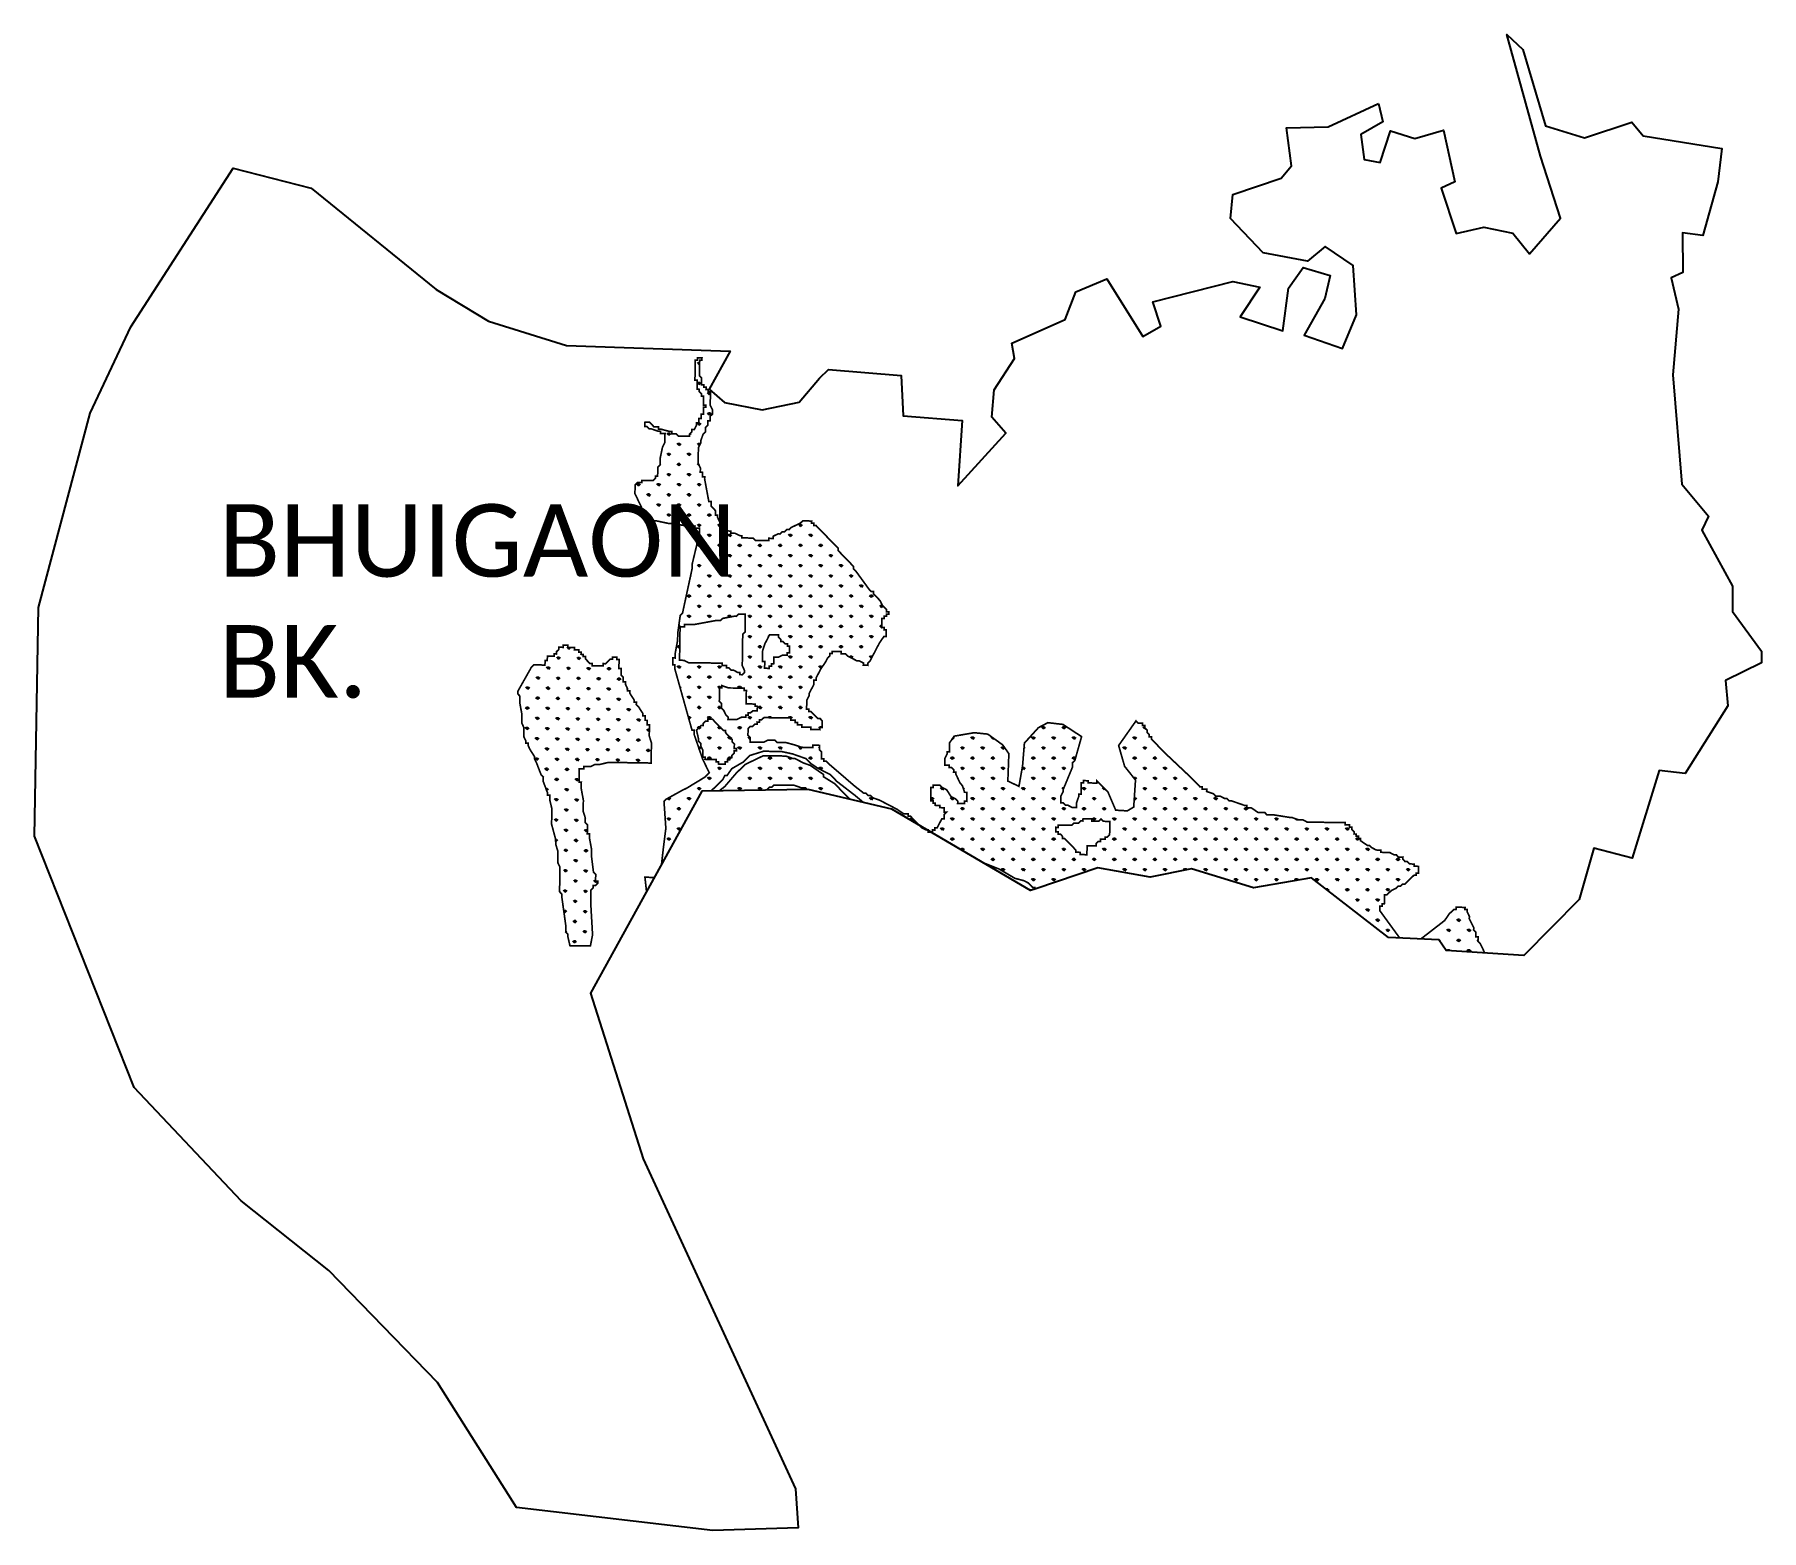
# Model space of a CAD drawing. Header units: metres. Extents: x 264475 to 267538, y 2142866 to 2145519.
import ezdxf

# ---------------------------------------------------------------- set-up
doc = ezdxf.new("R2010")
doc.units = ezdxf.units.M
for name, color, linetype in [('MANGROOVES', 112, 'Continuous'), ('village', 3, 'Continuous'), ('VILLAGE NAME', 250, 'Continuous')]:
    doc.layers.add(name, color=color, linetype=linetype)
doc.styles.get("Standard").update_dxf_attribs({"font": 'simplex.shx'})

msp = doc.modelspace()

# ---------------------------------------------------------------- hatches: boundary and pattern name
at = {"layer": 'MANGROOVES'}
h = msp.add_hatch(dxfattribs=at)
h.set_pattern_fill('GRASS', color=256)
h.paths.add_polyline_path([(265753.3, 2144622), (265749.4, 2144626.1), (265729.5, 2144626.4), (265729.5, 2144630.3), (265725.6, 2144630.4), (265717.7, 2144634.5), (265709.7, 2144634.6), (265709.8, 2144638.6), (265701.8, 2144638.7), (265701.9, 2144642.7), (265697.9, 2144642.7), (265698, 2144646.7), (265694, 2144646.8), (265694.1, 2144650.8), (265690.1, 2144654.8), (265686.3, 2144662.8), (265686.3, 2144666.8), (265682.4, 2144666.8), (265682.5, 2144674.8), (265674.7, 2144682.9), (265674.8, 2144690.8), (265670.8, 2144690.9), (265663.4, 2144730.7), (265663.5, 2144734.7), (265659.5, 2144734.8), (265659.6, 2144742.7), (265655.7, 2144742.8), (265655.8, 2144750.7), (265651.9, 2144758.7), (265652.3, 2144786.6), (265656.4, 2144794.5), (265656.5, 2144798.4), (265660.6, 2144810.3), (265664.7, 2144814.2), (265664.8, 2144822.2), (265668.8, 2144826.1), (265668.9, 2144834), (265672.9, 2144834), (265673, 2144841.9), (265677.1, 2144845.9), (265677.2, 2144853.8), (265673.3, 2144861.8), (265673.7, 2144885.7), (265669.7, 2144885.7), (265669.8, 2144889.7), (265665.8, 2144889.8), (265665.9, 2144893.7), (265661.9, 2144893.8), (265661.9, 2144897.8), (265658, 2144897.8), (265658.1, 2144909.8), (265654.2, 2144913.8), (265654.6, 2144941.6), (265658.6, 2144941.6), (265658.7, 2144945.5), (265650.7, 2144945.7), (265650.7, 2144941.7), (265646.7, 2144941.7), (265646.2, 2144906), (265650.1, 2144905.9), (265649.9, 2144890), (265653.9, 2144889.9), (265653.8, 2144886), (265657.7, 2144881.9), (265657.7, 2144878), (265661.6, 2144877.9), (265661.4, 2144862), (265665.4, 2144861.9), (265665.3, 2144858), (265661.4, 2144858), (265661.2, 2144846.1), (265657.2, 2144846.1), (265657.1, 2144838.2), (265653.1, 2144838.3), (265653, 2144830.3), (265649, 2144830.4), (265649, 2144826.4), (265644.9, 2144818.5), (265640.9, 2144818.6), (265640.8, 2144814.6), (265636.8, 2144810.7), (265636.7, 2144806.7), (265616.9, 2144807), (265612.9, 2144811), (265605, 2144811.1), (265605.1, 2144815.1), (265601.1, 2144815.2), (265585.2, 2144819.4), (265581.3, 2144819.4), (265581.3, 2144823.4), (265573.4, 2144823.5), (265569.5, 2144827.6), (265565.5, 2144831.6), (265557.6, 2144831.7), (265557.5, 2144823.8), (265561.4, 2144823.7), (265565.4, 2144819.7), (265569.3, 2144819.6), (265581.2, 2144815.5), (265585.2, 2144815.4), (265585.1, 2144811.4), (265593.1, 2144811.3), (265592.8, 2144795.4), (265588.7, 2144787.5), (265584.5, 2144767.7), (265584.3, 2144755.8), (265580.3, 2144751.9), (265580, 2144736), (265576.1, 2144736), (265576, 2144732), (265572, 2144728.1), (265556.1, 2144728.4), (265552.1, 2144728.4), (265552, 2144724.4), (265544.1, 2144724.6), (265540, 2144720.6), (265539.8, 2144704.7), (265543.7, 2144696.7), (265547.5, 2144688.7), (265551.4, 2144680.7), (265555.2, 2144668.7), (265559.1, 2144668.7), (265559, 2144660.7), (265567, 2144660.6), (265566.9, 2144656.6), (265578.8, 2144656.4), (265598.7, 2144652.2), (265606.6, 2144652.1), (265630.4, 2144647.7), (265646.3, 2144647.5), (265646.2, 2144643.5), (265654.2, 2144643.4), (265654, 2144631.5), (265649.9, 2144623.6), (265649.8, 2144615.6), (265641.3, 2144580), (265641.2, 2144572), (265624.1, 2144492.7), (265620.1, 2144488.8), (265615.6, 2144457.1), (265615.5, 2144445.1), (265611.1, 2144421.4), (265611, 2144413.4), (265607, 2144413.5), (265606.9, 2144401.5), (265610.8, 2144401.5), (265610.7, 2144393.5), (265640.9, 2144285.7), (265644.9, 2144285.7), (265644.8, 2144277.7), (265660, 2144233.7), (265667.8, 2144217.7), (265671.6, 2144209.7), (265663.5, 2144201.9), (265631.5, 2144182.5), (265623.4, 2144178.6), (265595.4, 2144163.1), (265591.3, 2144159.2), (265594.6, 2144111.4), (265590.1, 2144075.7), (265586.9, 2144047.4), (265658.3, 2144177), (265674.7, 2144177.3), (265675.1, 2144177.8), (265695.3, 2144197.4), (265699.4, 2144205.3), (265703.4, 2144205.3), (265711.5, 2144217.1), (265731.5, 2144228.7), (265743.6, 2144240.5), (265767.6, 2144248), (265799.4, 2144247.6), (265819.2, 2144243.3), (265842.9, 2144235), (265850.8, 2144226.9), (265862.6, 2144218.8), (265886.3, 2144206.5), (265898, 2144194.4), (265913.7, 2144182.3), (265929.5, 2144170.1), (265945.2, 2144157.1), (265995.1, 2144145.4), (266043.8, 2144116.9), (266028.3, 2144132.8), (266024.3, 2144132.9), (266024.4, 2144136.9), (266016.4, 2144137), (266004.6, 2144145.1), (265973.1, 2144161.5), (265961.2, 2144165.6), (265957.3, 2144169.7), (265953.3, 2144169.7), (265949.4, 2144173.8), (265945.4, 2144173.8), (265929.7, 2144186), (265882.6, 2144226.5), (265878.7, 2144230.5), (265874.7, 2144230.6), (265874.7, 2144234.5), (265870.8, 2144234.6), (265870.9, 2144246.5), (265867, 2144250.5), (265867.1, 2144258.5), (265855.2, 2144258.7), (265855.2, 2144254.7), (265835.3, 2144255), (265823.4, 2144259.1), (265807.6, 2144263.4), (265791.7, 2144263.6), (265787.8, 2144267.6), (265775.8, 2144267.8), (265767.8, 2144263.9), (265744, 2144264.3), (265744.1, 2144272.3), (265740.2, 2144276.3), (265740.4, 2144288.2), (265744.4, 2144292.1), (265748.4, 2144292.1), (265752.4, 2144296), (265756.4, 2144295.9), (265756.4, 2144299.9), (265760.4, 2144299.8), (265760.5, 2144303.8), (265764.5, 2144303.8), (265768.5, 2144307.7), (265816.2, 2144307), (265816.1, 2144303), (265824.1, 2144302.9), (265824, 2144298.9), (265828, 2144298.8), (265827.9, 2144294.9), (265835.9, 2144294.8), (265835.8, 2144290.8), (265851.7, 2144290.5), (265851.7, 2144286.6), (265867.6, 2144286.3), (265867.6, 2144290.3), (265871.6, 2144290.2), (265871.8, 2144302.2), (265867.9, 2144306.2), (265863.9, 2144306.3), (265856.1, 2144314.3), (265852.1, 2144318.4), (265848.2, 2144318.4), (265848.2, 2144322.4), (265844.2, 2144322.5), (265844.5, 2144338.4), (265848.6, 2144346.3), (265848.6, 2144350.2), (265856.8, 2144366), (265856.9, 2144374), (265860.9, 2144373.9), (265861, 2144377.9), (265869.2, 2144393.7), (265877.3, 2144405.5), (265881.4, 2144413.4), (265885.4, 2144417.3), (265885.5, 2144421.3), (265889.4, 2144421.2), (265889.5, 2144425.2), (265905.4, 2144424.9), (265905.3, 2144421), (265913.3, 2144420.8), (265917.2, 2144416.8), (265933, 2144408.6), (265937, 2144408.6), (265944.9, 2144404.5), (265944.8, 2144400.5), (265952.7, 2144400.4), (265952.8, 2144404.4), (265956.8, 2144408.3), (265965, 2144424.1), (265973.2, 2144439.8), (265981.3, 2144451.6), (265985.3, 2144451.6), (265985.5, 2144463.5), (265981.5, 2144463.6), (265981.6, 2144467.6), (265977.6, 2144467.6), (265977.7, 2144475.6), (265977.8, 2144483.5), (265981.8, 2144483.5), (265981.9, 2144487.4), (265985.8, 2144487.4), (265985.9, 2144491.3), (265989.9, 2144491.3), (265989.9, 2144495.3), (265986, 2144495.3), (265986, 2144499.3), (265978.2, 2144507.4), (265974.3, 2144515.4), (265970.4, 2144519.4), (265966.5, 2144523.4), (265962.6, 2144527.5), (265962.6, 2144531.5), (265958.7, 2144531.5), (265954.8, 2144535.5), (265931.4, 2144567.7), (265927.5, 2144571.7), (265927.5, 2144575.7), (265900.1, 2144604), (265900.2, 2144607.9), (265896.2, 2144612), (265892.3, 2144616), (265876.7, 2144632.1), (265864.9, 2144644.2), (265861, 2144648.3), (265857, 2144648.3), (265857.1, 2144652.3), (265853.1, 2144652.4), (265853.2, 2144656.3), (265837.3, 2144656.6), (265833.2, 2144652.7), (265817.2, 2144645), (265813.2, 2144641), (265809.2, 2144641.1), (265805.2, 2144637.2), (265801.2, 2144637.2), (265797.2, 2144633.3), (265793.2, 2144633.4), (265785.2, 2144629.5), (265785.1, 2144625.5), (265777.2, 2144625.7), (265777.1, 2144621.7)])
h.paths.add_polyline_path([(265735.4, 2144491.1), (265735.4, 2144487.1), (265735.3, 2144483.1), (265735.2, 2144479.2), (265735.2, 2144475.2), (265735.1, 2144471.2), (265735, 2144463.3), (265735, 2144459.3), (265730.9, 2144455.4), (265730.9, 2144451.4), (265730.8, 2144447.4), (265730.6, 2144431.5), (265730.5, 2144427.5), (265730.4, 2144423.6), (265730.4, 2144419.6), (265730.3, 2144415.6), (265730.2, 2144403.7), (265730.1, 2144399.7), (265733.9, 2144391.7), (265733.9, 2144387.7), (265729.9, 2144383.8), (265725.9, 2144383.9), (265725.9, 2144387.8), (265722, 2144387.9), (265714.1, 2144392), (265710.1, 2144392.1), (265706.2, 2144396.1), (265702.2, 2144396.1), (265702.3, 2144400.1), (265698.3, 2144400.2), (265694.3, 2144400.2), (265694.4, 2144404.2), (265690.4, 2144404.3), (265686.4, 2144404.3), (265682.5, 2144404.4), (265670.5, 2144404.6), (265646.7, 2144404.9), (265642.7, 2144405), (265638.7, 2144405), (265634.8, 2144405.1), (265626.9, 2144409.2), (265622.9, 2144409.3), (265618.9, 2144409.3), (265619, 2144413.3), (265619, 2144417.3), (265619.2, 2144429.2), (265619.4, 2144441.1), (265619.4, 2144445.1), (265619.5, 2144449.1), (265619.6, 2144453), (265619.6, 2144457), (265619.7, 2144461), (265619.7, 2144465), (265619.8, 2144468.9), (265623.8, 2144468.9), (265627.7, 2144468.8), (265627.8, 2144472.8), (265631.8, 2144472.7), (265635.8, 2144472.7), (265639.7, 2144472.6), (265643.7, 2144472.6), (265683.6, 2144479.9), (265687.5, 2144479.9), (265691.5, 2144479.8), (265695.6, 2144483.7), (265715.5, 2144487.4), (265719.5, 2144487.3), (265723.5, 2144491.3), (265727.5, 2144491.2), (265731.4, 2144491.1)], flags=16)
h.paths.add_polyline_path([(265778.6, 2144454.7), (265782.6, 2144454.6), (265786.6, 2144454.5), (265790.5, 2144454.5), (265794.5, 2144454.4), (265794.5, 2144450.4), (265798.4, 2144446.4), (265798.3, 2144442.4), (265802.3, 2144442.4), (265806.2, 2144438.3), (265810.2, 2144438.3), (265810.1, 2144434.3), (265814.1, 2144434.2), (265814, 2144430.3), (265814, 2144426.3), (265813.9, 2144422.3), (265809.9, 2144422.4), (265809.9, 2144418.4), (265805.9, 2144418.5), (265801.9, 2144418.5), (265793.9, 2144414.7), (265790, 2144414.7), (265786, 2144414.8), (265785.9, 2144410.8), (265785.9, 2144406.8), (265785.8, 2144402.9), (265781.8, 2144402.9), (265781.8, 2144398.9), (265777.8, 2144399), (265777.7, 2144395), (265773.8, 2144395.1), (265769.8, 2144395.1), (265769.8, 2144399.1), (265769.9, 2144403.1), (265770, 2144407.1), (265766, 2144407.1), (265766, 2144411.1), (265766.1, 2144415.1), (265766.2, 2144419.1), (265766.2, 2144423), (265766.3, 2144427), (265770.4, 2144438.9)], flags=16)
h.paths.add_polyline_path([(265733.5, 2144359.9), (265733.4, 2144355.9), (265737.4, 2144355.9), (265737.3, 2144351.9), (265737.3, 2144347.9), (265737.2, 2144340), (265737.1, 2144336), (265737, 2144332), (265741, 2144331.9), (265745, 2144331.9), (265749, 2144331.8), (265752.9, 2144331.8), (265752.9, 2144327.8), (265756.9, 2144327.7), (265756.8, 2144323.8), (265756.7, 2144319.8), (265752.8, 2144319.8), (265748.8, 2144319.9), (265744.8, 2144316), (265740.8, 2144316), (265740.7, 2144312.1), (265736.7, 2144312.1), (265736.7, 2144308.2), (265732.7, 2144308.2), (265728.7, 2144308.3), (265720.7, 2144304.4), (265716.8, 2144304.5), (265712.8, 2144304.5), (265708.8, 2144304.6), (265704.8, 2144304.6), (265704.9, 2144308.6), (265701, 2144312.7), (265697.1, 2144320.7), (265693.2, 2144324.7), (265693.3, 2144328.7), (265693.3, 2144332.7), (265689.4, 2144336.7), (265689.5, 2144340.7), (265689.5, 2144344.6), (265689.6, 2144348.6), (265689.6, 2144352.6), (265689.7, 2144356.6), (265689.8, 2144360.5), (265693.7, 2144360.5), (265693.8, 2144364.5), (265705.7, 2144360.3), (265709.6, 2144360.2), (265713.6, 2144360.2), (265717.6, 2144360.1), (265721.6, 2144360.1), (265725.5, 2144360), (265729.5, 2144360)], flags=16)
h = msp.add_hatch(dxfattribs=at)
h.set_pattern_fill('GRASS', color=256, angle=-0.85013)
h.paths.add_polyline_path([(265561.7, 2144302.8), (265557.7, 2144302.9), (265557.8, 2144310.8), (265553.8, 2144310.9), (265553.9, 2144314.8), (265546.1, 2144326.9), (265542.2, 2144330.9), (265542.3, 2144334.9), (265538.3, 2144335), (265538.4, 2144338.9), (265530.6, 2144351), (265530.6, 2144355), (265526.7, 2144355), (265526.7, 2144359), (265522.9, 2144367), (265522.9, 2144371), (265519, 2144371), (265519.1, 2144379), (265515.2, 2144383), (265515.3, 2144394.9), (265511.4, 2144395), (265511.6, 2144410.9), (265507.6, 2144411), (265507.7, 2144414.9), (265499.7, 2144415.1), (265499.7, 2144411.1), (265495.7, 2144411.1), (265487.6, 2144403.3), (265483.6, 2144403.4), (265483.6, 2144399.4), (265463.7, 2144399.7), (265463.8, 2144403.7), (265459.8, 2144403.7), (265455.9, 2144407.8), (265452, 2144411.8), (265452, 2144415.8), (265448.1, 2144415.8), (265448.1, 2144419.8), (265444.1, 2144419.9), (265444.2, 2144423.8), (265440.2, 2144423.9), (265440.3, 2144427.9), (265432.3, 2144428), (265432.4, 2144432), (265420.5, 2144432.1), (265420.5, 2144436.1), (265412.6, 2144436.2), (265412.5, 2144432.3), (265404.6, 2144432.4), (265404.5, 2144428.4), (265400.5, 2144424.5), (265400.4, 2144420.5), (265396.4, 2144420.6), (265396.4, 2144416.6), (265384.5, 2144416.8), (265384.3, 2144408.8), (265380.4, 2144408.9), (265380.2, 2144400.9), (265360.4, 2144401.2), (265356.3, 2144397.3), (265331.8, 2144353.9), (265331.8, 2144349.9), (265335.7, 2144345.9), (265335.5, 2144334), (265339.2, 2144314.1), (265339, 2144298.1), (265342.8, 2144290.1), (265342.6, 2144274.2), (265346.4, 2144266.2), (265346.4, 2144262.3), (265350.4, 2144262.2), (265350.3, 2144258.2), (265354.2, 2144250.2), (265361.9, 2144238.2), (265361.9, 2144234.2), (265365.7, 2144226.2), (265373.4, 2144206.2), (265377.3, 2144202.1), (265377.2, 2144198.2), (265377.2, 2144194.2), (265384.8, 2144174.2), (265384.8, 2144170.2), (265388.7, 2144170.2), (265388.7, 2144166.2), (265388.6, 2144162.2), (265392.4, 2144146.3), (265392.3, 2144142.3), (265392.2, 2144138.3), (265392.2, 2144134.3), (265392.1, 2144130.4), (265392.1, 2144126.4), (265392, 2144122.4), (265392, 2144118.4), (265399.5, 2144090.5), (265399.4, 2144086.5), (265399.4, 2144082.5), (265403.2, 2144070.5), (265403.1, 2144066.6), (265403.1, 2144062.6), (265402.9, 2144054.6), (265402.9, 2144050.7), (265406.7, 2144042.7), (265406.6, 2144030.7), (265406.5, 2144026.8), (265406.4, 2144022.8), (265406.4, 2144018.8), (265406.3, 2144010.8), (265406.2, 2144006.9), (265406.1, 2144002.9), (265406.1, 2143998.9), (265410, 2143994.9), (265409.9, 2143990.9), (265417.1, 2143939.1), (265417.1, 2143935.1), (265416.9, 2143927.2), (265420.9, 2143923.2), (265420.8, 2143919.2), (265424.5, 2143903.2), (265460.8, 2143902.7), (265464.6, 2143922.5), (265461.4, 2143978.2), (265461.8, 2144002.1), (265465.8, 2144006), (265465.9, 2144010), (265469.9, 2144009.9), (265473.9, 2144013.8), (265474, 2144017.8), (265470, 2144017.9), (265470.2, 2144029.8), (265466.2, 2144033.8), (265462.7, 2144061.7), (265462.9, 2144073.6), (265459.2, 2144093.6), (265459.3, 2144101.5), (265455.3, 2144101.6), (265455.6, 2144117.5), (265451.6, 2144121.5), (265451.8, 2144129.5), (265448, 2144141.5), (265448.3, 2144161.3), (265444.6, 2144181.3), (265444.7, 2144193.2), (265440.8, 2144193.3), (265441.1, 2144217.1), (265449.1, 2144217), (265449.1, 2144221), (265461.1, 2144220.8), (265469.1, 2144224.6), (265477, 2144224.5), (265493, 2144228.3), (265568.5, 2144227.1), (265569, 2144262.9), (265565.2, 2144274.9), (265565.5, 2144294.8), (265561.6, 2144294.8)])
h = msp.add_hatch(dxfattribs=at)
h.set_pattern_fill('GRASS', color=256)
h.paths.add_polyline_path([(266185.9, 2144039), (266213.5, 2144022.7), (266229.4, 2144018.5), (266237.3, 2144014.4), (266241.2, 2144010.4), (266245.1, 2144006.4), (266249.1, 2144006.3), (266249, 2144003.7), (266250.7, 2144004.3), (266360.6, 2144041.2), (266453.8, 2144024.8), (266526.7, 2144039.3), (266636.9, 2144005.9), (266739.9, 2144023.5), (266876.3, 2143917.7), (266896, 2143916.9), (266860.7, 2143965.4), (266860.8, 2143973.4), (266864.8, 2143973.3), (266864.9, 2143977.3), (266868.8, 2143977.2), (266869.1, 2143993.1), (266873.1, 2143993.1), (266881.1, 2144000.9), (266889.1, 2144004.7), (266893.2, 2144008.7), (266897.1, 2144008.6), (266901.2, 2144012.5), (266905.2, 2144012.5), (266921.3, 2144028.1), (266925.3, 2144028.1), (266925.3, 2144032), (266929.3, 2144032), (266929.5, 2144043.9), (266921.5, 2144044), (266921.6, 2144048), (266913.6, 2144048.1), (266909.7, 2144052.2), (266905.7, 2144052.2), (266901.8, 2144056.3), (266901.9, 2144060.2), (266893.9, 2144060.3), (266890, 2144064.4), (266886, 2144064.4), (266878.2, 2144068.5), (266862.3, 2144068.8), (266862.3, 2144072.7), (266854.4, 2144072.9), (266846.5, 2144077), (266842.6, 2144081), (266838.6, 2144081.1), (266826.8, 2144089.2), (266826.8, 2144093.2), (266822.9, 2144093.2), (266822.9, 2144097.2), (266818.9, 2144097.2), (266819, 2144101.2), (266815, 2144101.3), (266815.1, 2144105.3), (266811.2, 2144109.3), (266811.2, 2144113.3), (266807.3, 2144113.3), (266807.3, 2144117.3), (266799.4, 2144117.4), (266799.4, 2144121.4), (266731.9, 2144122.4), (266724, 2144126.5), (266716, 2144126.6), (266704.1, 2144130.8), (266700.2, 2144130.8), (266672.4, 2144135.2), (266660.5, 2144135.4), (266656.6, 2144139.4), (266644.6, 2144139.6), (266632.8, 2144147.7), (266624.9, 2144147.8), (266624.9, 2144151.8), (266621, 2144151.9), (266597.2, 2144160.2), (266593.3, 2144160.2), (266589.3, 2144164.3), (266585.4, 2144164.3), (266577.5, 2144168.4), (266569.5, 2144168.5), (266565.6, 2144172.6), (266553.7, 2144176.7), (266553.8, 2144180.7), (266545.9, 2144180.8), (266545.9, 2144184.8), (266541.9, 2144184.9), (266534.1, 2144192.9), (266526.3, 2144201), (266479.2, 2144245.4), (266467.5, 2144257.5), (266463.6, 2144261.6), (266455.7, 2144269.6), (266455.8, 2144273.6), (266451.8, 2144273.7), (266451.9, 2144277.7), (266448, 2144281.7), (266448, 2144285.7), (266444.1, 2144289.7), (266444.2, 2144293.7), (266440.2, 2144293.7), (266440.2, 2144297.7), (266432.3, 2144297.8), (266428.4, 2144301.9), (266397.6, 2144258.2), (266408.2, 2144221.2), (266427.5, 2144197), (266424.3, 2144149), (266413, 2144142.3), (266392.4, 2144143.5), (266378.4, 2144176.3), (266359.2, 2144195.5), (266359.2, 2144191.6), (266343.3, 2144191.8), (266343.3, 2144195.8), (266335.4, 2144195.9), (266335.3, 2144191.9), (266331.3, 2144192), (266331, 2144172.1), (266327.1, 2144172.1), (266327, 2144168.2), (266322.8, 2144156.3), (266322.7, 2144148.4), (266314.8, 2144148.5), (266306.9, 2144152.6), (266302.9, 2144152.6), (266299, 2144156.7), (266295, 2144156.7), (266295.2, 2144168.6), (266299.3, 2144176.5), (266299.4, 2144180.5), (266315.8, 2144220), (266316, 2144228), (266320, 2144231.9), (266331.9, 2144274), (266298.8, 2144295.6), (266272.1, 2144298.7), (266255.4, 2144289.9), (266230.5, 2144262.5), (266227.2, 2144222), (266220.8, 2144185.8), (266201.1, 2144195.1), (266202.9, 2144243.7), (266192, 2144259.3), (266165.5, 2144278.4), (266141.5, 2144280.9), (266105.9, 2144274.8), (266097.8, 2144263), (266097.6, 2144247.1), (266093.6, 2144247.2), (266093.5, 2144243.2), (266089.4, 2144235.3), (266089.3, 2144223.4), (266097.2, 2144223.3), (266097.2, 2144219.3), (266101.1, 2144219.2), (266105.1, 2144215.2), (266105, 2144211.2), (266109, 2144211.2), (266108.9, 2144207.2), (266112.8, 2144199.2), (266116.6, 2144191.2), (266120.5, 2144187.1), (266124.3, 2144175.2), (266128.3, 2144175.1), (266128.1, 2144159.2), (266124.1, 2144159.3), (266124, 2144155.3), (266112.1, 2144155.5), (266112.2, 2144159.4), (266108.3, 2144163.5), (266100.4, 2144167.6), (266092.6, 2144179.6), (266084.7, 2144183.7), (266080.8, 2144187.7), (266068.9, 2144187.9), (266068.8, 2144183.9), (266064.8, 2144184), (266064.5, 2144160.1), (266068.5, 2144160.1), (266068.4, 2144156.1), (266072.4, 2144156), (266072.3, 2144152.1), (266080.3, 2144152), (266080.2, 2144148), (266088.2, 2144147.9), (266088, 2144139.9), (266092, 2144139.8), (266088, 2144135.9), (266087.9, 2144128), (266083.9, 2144128), (266079.8, 2144120.1), (266075.7, 2144112.3), (266071.7, 2144112.3), (266071.7, 2144108.3), (266067.7, 2144108.4), (266067.6, 2144104.4), (266065, 2144104.5), (266158.1, 2144050)])
h.paths.add_polyline_path([(266286.3, 2144105.2), (266286.4, 2144109.1), (266286.4, 2144113.1), (266290.4, 2144113), (266290.5, 2144117), (266294.4, 2144117), (266298.4, 2144116.9), (266302.4, 2144116.8), (266306.4, 2144116.8), (266310.3, 2144116.7), (266314.3, 2144116.7), (266318.3, 2144120.6), (266322.3, 2144120.5), (266326.3, 2144120.5), (266330.3, 2144124.4), (266334.3, 2144124.3), (266334.4, 2144128.3), (266338.3, 2144128.2), (266342.3, 2144128.2), (266346.3, 2144128.1), (266350.3, 2144128.1), (266350.2, 2144124.1), (266354.2, 2144124), (266358.2, 2144124), (266362.1, 2144123.9), (266366.2, 2144127.8), (266370.1, 2144123.8), (266374, 2144123.7), (266378, 2144123.7), (266382, 2144123.6), (266381.9, 2144119.6), (266381.9, 2144115.7), (266381.8, 2144111.7), (266381.7, 2144103.7), (266381.6, 2144099.8), (266377.6, 2144095.8), (266373.6, 2144095.9), (266373.6, 2144091.9), (266369.6, 2144092), (266365.6, 2144092), (266365.6, 2144088.1), (266361.6, 2144088.1), (266357.6, 2144084.2), (266357.5, 2144080.2), (266353.5, 2144080.3), (266349.6, 2144080.4), (266345.6, 2144080.4), (266341.6, 2144080.5), (266341.5, 2144076.5), (266341.5, 2144072.5), (266341.4, 2144068.5), (266341.4, 2144064.6), (266337.4, 2144064.6), (266333.4, 2144064.7), (266329.4, 2144064.7), (266329.5, 2144068.7), (266325.5, 2144068.8), (266321.6, 2144068.8), (266321.6, 2144072.8), (266317.7, 2144076.9), (266313.8, 2144080.9), (266309.9, 2144084.9), (266305.9, 2144089), (266302, 2144093), (266298.1, 2144093), (266298.1, 2144097), (266294.2, 2144101.1), (266290.2, 2144101.1), (266290.3, 2144105.1)], flags=16)
h = msp.add_hatch(dxfattribs=at)
h.set_pattern_fill('GRASS', color=256)
h.paths.add_polyline_path([(265735.4, 2144224.7), (265719.3, 2144209), (265699.1, 2144185.4), (265688.9, 2144177.5), (265774.5, 2144178.9), (265774.5, 2144180.3), (265778.6, 2144184.3), (265782.6, 2144184.2), (265786.6, 2144188.1), (265822.4, 2144187.6), (265834.2, 2144183.4), (265842.2, 2144183.3), (265845.3, 2144180.1), (265846.9, 2144180.2), (265920.8, 2144162.8), (265894, 2144190.5), (265874.3, 2144202.7), (265874.3, 2144206.7), (265862.5, 2144214.8), (265850.7, 2144223), (265838.9, 2144227.1), (265823.1, 2144235.3), (265819.1, 2144235.4), (265807.2, 2144239.5), (265767.5, 2144240.1), (265751.5, 2144232.4)])
h = msp.add_hatch(dxfattribs=at)
h.set_pattern_fill('GRASS', color=256)
h.paths.add_polyline_path([(267031.1, 2143927.1), (267027.2, 2143931.1), (267027.3, 2143935.1), (267019.5, 2143951.1), (267019.6, 2143955.1), (267015.7, 2143963.1), (267015.8, 2143967.1), (267011.8, 2143967.1), (267011.9, 2143971.1), (266996, 2143971.4), (266995.9, 2143967.4), (266992, 2143967.4), (266983.9, 2143959.6), (266975.8, 2143947.8), (266935.5, 2143916.6), (266934.1, 2143915.2), (266965.2, 2143913.8), (266978.5, 2143894.9), (267047.3, 2143890.3), (267046.5, 2143891.1), (267038.8, 2143907.1), (267034.9, 2143911.1), (267035, 2143919.1), (267031, 2143919.1)])

# ---------------------------------------------------------------- linework, layer by layer
at = {"layer": 'MANGROOVES', "const_width": 2.95}
for points in [[(266896, 2143916.9), (266860.7, 2143965.4), (266860.8, 2143973.4), (266864.8, 2143973.3), (266864.9, 2143977.3), (266868.8, 2143977.2), (266869.1, 2143993.1), (266873.1, 2143993.1), (266881.1, 2144000.9), (266889.1, 2144004.7), (266893.2, 2144008.7), (266897.1, 2144008.6), (266901.2, 2144012.5), (266905.2, 2144012.5), (266921.3, 2144028.1), (266925.3, 2144028.1), (266925.3, 2144032), (266929.3, 2144032), (266929.5, 2144043.9), (266921.5, 2144044), (266921.6, 2144048), (266913.6, 2144048.1), (266909.7, 2144052.2), (266905.7, 2144052.2), (266901.8, 2144056.3), (266901.9, 2144060.2), (266893.9, 2144060.3), (266890, 2144064.4), (266886, 2144064.4), (266878.2, 2144068.5), (266862.3, 2144068.8), (266862.3, 2144072.7), (266854.4, 2144072.9), (266846.5, 2144077), (266842.6, 2144081), (266838.6, 2144081.1), (266826.8, 2144089.2), (266826.8, 2144093.2), (266822.9, 2144093.2), (266822.9, 2144097.2), (266818.9, 2144097.2), (266819, 2144101.2), (266815, 2144101.3), (266815.1, 2144105.3), (266811.2, 2144109.3), (266811.2, 2144113.3), (266807.3, 2144113.3), (266807.3, 2144117.3), (266799.4, 2144117.4), (266799.4, 2144121.4), (266731.9, 2144122.4), (266724, 2144126.5), (266716, 2144126.6), (266704.1, 2144130.8), (266700.2, 2144130.8), (266672.4, 2144135.2), (266660.5, 2144135.4), (266656.6, 2144139.4), (266644.6, 2144139.6), (266632.8, 2144147.7), (266624.9, 2144147.8), (266624.9, 2144151.8), (266621, 2144151.9), (266597.2, 2144160.2), (266593.3, 2144160.2), (266589.3, 2144164.3), (266585.4, 2144164.3), (266577.5, 2144168.4), (266569.5, 2144168.5), (266565.6, 2144172.6), (266553.7, 2144176.7), (266553.8, 2144180.7), (266545.9, 2144180.8), (266545.9, 2144184.8), (266541.9, 2144184.9), (266534.1, 2144192.9), (266526.3, 2144201), (266479.2, 2144245.4), (266467.5, 2144257.5), (266463.6, 2144261.6), (266455.7, 2144269.6), (266455.8, 2144273.6), (266451.8, 2144273.7), (266451.9, 2144277.7), (266448, 2144281.7), (266448, 2144285.7), (266444.1, 2144289.7), (266444.2, 2144293.7), (266440.2, 2144293.7), (266440.2, 2144297.7), (266432.3, 2144297.8), (266428.4, 2144301.9), (266397.6, 2144258.2), (266408.2, 2144221.2), (266427.5, 2144197), (266424.3, 2144149), (266413, 2144142.3), (266392.4, 2144143.5), (266378.4, 2144176.3), (266359.2, 2144195.5), (266359.2, 2144191.6), (266343.3, 2144191.8), (266343.3, 2144195.8), (266335.4, 2144195.9), (266335.3, 2144191.9), (266331.3, 2144192), (266331, 2144172.1), (266327.1, 2144172.1), (266327, 2144168.2), (266322.8, 2144156.3), (266322.7, 2144148.4), (266314.8, 2144148.5), (266306.9, 2144152.6), (266302.9, 2144152.6), (266299, 2144156.7), (266295, 2144156.7), (266295.2, 2144168.6), (266299.3, 2144176.5), (266299.4, 2144180.5), (266315.8, 2144220), (266316, 2144228), (266320, 2144231.9), (266331.9, 2144274), (266298.8, 2144295.6), (266272.1, 2144298.7), (266255.4, 2144289.9), (266230.5, 2144262.5), (266227.2, 2144222), (266220.8, 2144185.8), (266201.1, 2144195.1), (266202.9, 2144243.7), (266192, 2144259.3), (266165.5, 2144278.4), (266141.5, 2144280.9), (266105.9, 2144274.8), (266097.8, 2144263), (266097.6, 2144247.1), (266093.6, 2144247.2), (266093.5, 2144243.2), (266089.4, 2144235.3), (266089.3, 2144223.4), (266097.2, 2144223.3), (266097.2, 2144219.3), (266101.1, 2144219.2), (266105.1, 2144215.2), (266105, 2144211.2), (266109, 2144211.2), (266108.9, 2144207.2), (266112.8, 2144199.2), (266116.6, 2144191.2), (266120.5, 2144187.1), (266124.3, 2144175.2), (266128.3, 2144175.1), (266128.1, 2144159.2), (266124.1, 2144159.3), (266124, 2144155.3), (266112.1, 2144155.5), (266112.2, 2144159.4), (266108.3, 2144163.5), (266100.4, 2144167.6), (266092.6, 2144179.6), (266084.7, 2144183.7), (266080.8, 2144187.7), (266068.9, 2144187.9), (266068.8, 2144183.9), (266064.8, 2144184), (266064.5, 2144160.1), (266068.5, 2144160.1), (266068.4, 2144156.1), (266072.4, 2144156), (266072.3, 2144152.1), (266080.3, 2144152), (266080.2, 2144148), (266088.2, 2144147.9), (266088, 2144139.9), (266092, 2144139.8), (266088, 2144135.9), (266087.9, 2144128), (266083.9, 2144128), (266079.8, 2144120.1), (266075.7, 2144112.3), (266071.7, 2144112.3), (266071.7, 2144108.3), (266067.7, 2144108.4), (266067.6, 2144104.4), (266059.7, 2144104.5), (266059.7, 2144108.5), (266055.8, 2144108.6), (266047.9, 2144112.7), (266044, 2144116.7), (266028.3, 2144132.8), (266024.3, 2144132.9), (266024.4, 2144136.9), (266016.4, 2144137), (266004.6, 2144145.1), (265973.1, 2144161.5), (265961.2, 2144165.6), (265957.3, 2144169.7), (265953.3, 2144169.7), (265949.4, 2144173.8), (265945.4, 2144173.8), (265929.7, 2144186), (265882.6, 2144226.5), (265878.7, 2144230.5), (265874.7, 2144230.6), (265874.7, 2144234.5), (265870.8, 2144234.6), (265870.9, 2144246.5), (265867, 2144250.5), (265867.1, 2144258.5), (265855.2, 2144258.7), (265855.2, 2144254.7), (265835.3, 2144255), (265823.4, 2144259.1), (265807.6, 2144263.4), (265791.7, 2144263.6), (265787.8, 2144267.6), (265775.8, 2144267.8), (265767.8, 2144263.9), (265744, 2144264.3), (265744.1, 2144272.3), (265740.2, 2144276.3), (265740.4, 2144288.2), (265744.4, 2144292.1), (265748.4, 2144292.1), (265752.4, 2144296), (265756.4, 2144295.9), (265756.4, 2144299.9), (265760.4, 2144299.8), (265760.5, 2144303.8), (265764.5, 2144303.8), (265768.5, 2144307.7), (265816.2, 2144307), (265816.1, 2144303), (265824.1, 2144302.9), (265824, 2144298.9), (265828, 2144298.8), (265827.9, 2144294.9), (265835.9, 2144294.8), (265835.8, 2144290.8), (265851.7, 2144290.5), (265851.7, 2144286.6), (265867.6, 2144286.3), (265867.6, 2144290.3), (265871.6, 2144290.2), (265871.8, 2144302.2), (265867.9, 2144306.2), (265863.9, 2144306.3), (265856.1, 2144314.3), (265852.1, 2144318.4), (265848.2, 2144318.4), (265848.2, 2144322.4), (265844.2, 2144322.5), (265844.5, 2144338.4), (265848.6, 2144346.3), (265848.6, 2144350.2), (265856.8, 2144366), (265856.9, 2144374), (265860.9, 2144373.9), (265861, 2144377.9), (265869.2, 2144393.7), (265877.3, 2144405.5), (265881.4, 2144413.4), (265885.4, 2144417.3), (265885.5, 2144421.3), (265889.4, 2144421.2), (265889.5, 2144425.2), (265905.4, 2144424.9), (265905.3, 2144421), (265913.3, 2144420.8), (265917.2, 2144416.8), (265933, 2144408.6), (265937, 2144408.6), (265944.9, 2144404.5), (265944.8, 2144400.5), (265952.7, 2144400.4), (265952.8, 2144404.4), (265956.8, 2144408.3), (265965, 2144424.1), (265973.2, 2144439.8), (265981.3, 2144451.6), (265985.3, 2144451.6), (265985.5, 2144463.5), (265981.5, 2144463.6), (265981.6, 2144467.6), (265977.6, 2144467.6), (265977.7, 2144475.6), (265977.8, 2144483.5), (265981.8, 2144483.5), (265981.9, 2144487.4), (265985.8, 2144487.4), (265985.9, 2144491.3), (265989.9, 2144491.3), (265989.9, 2144495.3), (265986, 2144495.3), (265986, 2144499.3), (265978.2, 2144507.4), (265974.3, 2144515.4), (265970.4, 2144519.4), (265966.5, 2144523.4), (265962.6, 2144527.5), (265962.6, 2144531.5), (265958.7, 2144531.5), (265954.8, 2144535.5), (265931.4, 2144567.7), (265927.5, 2144571.7), (265927.5, 2144575.7), (265900.1, 2144604), (265900.2, 2144607.9), (265896.2, 2144612), (265892.3, 2144616), (265876.7, 2144632.1), (265864.9, 2144644.2), (265861, 2144648.3), (265857, 2144648.3), (265857.1, 2144652.3), (265853.1, 2144652.4), (265853.2, 2144656.3), (265837.3, 2144656.6), (265833.2, 2144652.7), (265817.2, 2144645), (265813.2, 2144641), (265809.2, 2144641.1), (265805.2, 2144637.2), (265801.2, 2144637.2), (265797.2, 2144633.3), (265793.2, 2144633.4), (265785.2, 2144629.5), (265785.1, 2144625.5), (265777.2, 2144625.7), (265777.1, 2144621.7), (265753.3, 2144622), (265749.4, 2144626.1), (265729.5, 2144626.4), (265729.5, 2144630.3), (265725.6, 2144630.4), (265717.7, 2144634.5), (265709.7, 2144634.6), (265709.8, 2144638.6), (265701.8, 2144638.7), (265701.9, 2144642.7), (265697.9, 2144642.7), (265698, 2144646.7), (265694, 2144646.8), (265694.1, 2144650.8), (265690.1, 2144654.8), (265686.3, 2144662.8), (265686.3, 2144666.8), (265682.4, 2144666.8), (265682.5, 2144674.8), (265674.7, 2144682.9), (265674.8, 2144690.8), (265670.8, 2144690.9), (265663.4, 2144730.7), (265663.5, 2144734.7), (265659.5, 2144734.8), (265659.6, 2144742.7), (265655.7, 2144742.8), (265655.8, 2144750.7), (265651.9, 2144758.7), (265652.3, 2144786.6), (265656.4, 2144794.5), (265656.5, 2144798.4), (265660.6, 2144810.3), (265664.7, 2144814.2), (265664.8, 2144822.2), (265668.8, 2144826.1), (265668.9, 2144834), (265672.9, 2144834), (265673, 2144841.9), (265677.1, 2144845.9), (265677.2, 2144853.8), (265673.3, 2144861.8), (265673.7, 2144885.7), (265669.7, 2144885.7), (265669.8, 2144889.7), (265665.8, 2144889.8), (265665.9, 2144893.7), (265661.9, 2144893.8), (265661.9, 2144897.8), (265658, 2144897.8), (265658.1, 2144909.8), (265654.2, 2144913.8), (265654.6, 2144941.6), (265658.6, 2144941.6), (265658.7, 2144945.5), (265650.7, 2144945.7), (265650.7, 2144941.7), (265646.7, 2144941.7), (265646.2, 2144906), (265650.1, 2144905.9), (265649.9, 2144890), (265653.9, 2144889.9), (265653.8, 2144886), (265657.7, 2144881.9), (265657.7, 2144878), (265661.6, 2144877.9), (265661.4, 2144862), (265665.4, 2144861.9), (265665.3, 2144858), (265661.4, 2144858), (265661.2, 2144846.1), (265657.2, 2144846.1), (265657.1, 2144838.2), (265653.1, 2144838.3), (265653, 2144830.3), (265649, 2144830.4), (265649, 2144826.4), (265644.9, 2144818.5), (265640.9, 2144818.6), (265640.8, 2144814.6), (265636.8, 2144810.7), (265636.7, 2144806.7), (265616.9, 2144807), (265612.9, 2144811), (265605, 2144811.1), (265605.1, 2144815.1), (265601.1, 2144815.2), (265585.2, 2144819.4), (265581.3, 2144819.4), (265581.3, 2144823.4), (265573.4, 2144823.5), (265569.5, 2144827.6), (265565.5, 2144831.6), (265557.6, 2144831.7), (265557.5, 2144823.8), (265561.4, 2144823.7), (265565.4, 2144819.7), (265569.3, 2144819.6), (265581.2, 2144815.5), (265585.2, 2144815.4), (265585.1, 2144811.4), (265593.1, 2144811.3), (265592.8, 2144795.4), (265588.7, 2144787.5), (265584.5, 2144767.7), (265584.3, 2144755.8), (265580.3, 2144751.9), (265580, 2144736), (265576.1, 2144736), (265576, 2144732), (265572, 2144728.1), (265556.1, 2144728.4), (265552.1, 2144728.4), (265552, 2144724.4), (265544.1, 2144724.6), (265540, 2144720.6), (265539.8, 2144704.7), (265543.7, 2144696.7), (265547.5, 2144688.7), (265551.4, 2144680.7), (265555.2, 2144668.7), (265559.1, 2144668.7), (265559, 2144660.7), (265567, 2144660.6), (265566.9, 2144656.6), (265578.8, 2144656.4), (265598.7, 2144652.2), (265606.6, 2144652.1), (265630.4, 2144647.7), (265646.3, 2144647.5), (265646.2, 2144643.5), (265654.2, 2144643.4), (265654, 2144631.5), (265649.9, 2144623.6), (265649.8, 2144615.6), (265641.3, 2144580), (265641.2, 2144572), (265624.1, 2144492.7), (265620.1, 2144488.8), (265615.6, 2144457.1), (265615.5, 2144445.1), (265611.1, 2144421.4), (265611, 2144413.4), (265607, 2144413.5), (265606.9, 2144401.5), (265610.8, 2144401.5), (265610.7, 2144393.5), (265640.9, 2144285.7), (265644.9, 2144285.7), (265644.8, 2144277.7), (265660, 2144233.7), (265667.8, 2144217.7), (265671.6, 2144209.7), (265663.5, 2144201.9), (265631.5, 2144182.5), (265623.4, 2144178.6), (265595.4, 2144163.1), (265591.3, 2144159.2), (265594.6, 2144111.4), (265590.1, 2144075.7), (265586.9, 2144047.4)], [(265331.8, 2144353.9), (265356.3, 2144397.3)], [(266105.9, 2144274.8), (266141.5, 2144280.9), (266165.5, 2144278.4), (266192, 2144259.3), (266202.9, 2144243.7), (266201.1, 2144195.1), (266220.8, 2144185.8), (266227.2, 2144222), (266230.5, 2144262.5), (266255.4, 2144289.9), (266272.1, 2144298.7), (266298.8, 2144295.6), (266331.9, 2144274)], [(266359.2, 2144195.5), (266378.4, 2144176.3), (266392.4, 2144143.5), (266413, 2144142.3), (266424.3, 2144149), (266427.5, 2144197), (266408.2, 2144221.2), (266397.6, 2144258.2), (266428.4, 2144301.9)], [(265346.4, 2144266.2), (265342.6, 2144274.2)], [(265674.7, 2144177.3), (265675.1, 2144177.8), (265695.3, 2144197.4), (265699.4, 2144205.3), (265703.4, 2144205.3), (265711.5, 2144217.1), (265731.5, 2144228.7), (265743.6, 2144240.5), (265767.6, 2144248), (265799.4, 2144247.6), (265819.2, 2144243.3), (265842.9, 2144235), (265850.8, 2144226.9), (265862.6, 2144218.8), (265886.3, 2144206.5), (265898, 2144194.4), (265913.7, 2144182.3), (265929.5, 2144170.1), (265945.2, 2144157.1)], [(265920.8, 2144162.8), (265894, 2144190.5), (265874.3, 2144202.7), (265874.3, 2144206.7), (265862.5, 2144214.8), (265850.7, 2144223), (265838.9, 2144227.1), (265823.1, 2144235.3), (265819.1, 2144235.4), (265807.2, 2144239.5), (265767.5, 2144240.1), (265751.5, 2144232.4), (265735.4, 2144224.7), (265719.3, 2144209), (265699.1, 2144185.4), (265688.9, 2144177.5)], [(265623.4, 2144178.6), (265631.5, 2144182.5)], [(265774.5, 2144178.9), (265774.5, 2144180.3), (265778.6, 2144184.3), (265782.6, 2144184.2), (265786.6, 2144188.1), (265822.4, 2144187.6), (265834.2, 2144183.4), (265842.2, 2144183.3), (265845.3, 2144180.1)], [(265402.9, 2144054.6), (265403.1, 2144062.6)], [(266156.8, 2144050.5), (266185.9, 2144039), (266213.5, 2144022.7), (266229.4, 2144018.5), (266237.3, 2144014.4), (266241.2, 2144010.4), (266245.1, 2144006.4), (266249.1, 2144006.3), (266249, 2144003.7)], [(265574.5, 2144024.9), (265573.4, 2144024.3), (265557.5, 2144024.5), (265560.3, 2143999.3)], [(266245.1, 2144002.4), (266239.2, 2144002.5)], [(267047.3, 2143890.3), (267046.5, 2143891.1), (267038.8, 2143907.1), (267034.9, 2143911.1), (267035, 2143919.1), (267031, 2143919.1), (267031.1, 2143927.1), (267027.2, 2143931.1), (267027.3, 2143935.1), (267019.5, 2143951.1), (267019.6, 2143955.1), (267015.7, 2143963.1), (267015.8, 2143967.1), (267011.8, 2143967.1), (267011.9, 2143971.1), (266996, 2143971.4), (266995.9, 2143967.4), (266992, 2143967.4), (266983.9, 2143959.6), (266975.8, 2143947.8), (266935.5, 2143916.6), (266934.1, 2143915.2)], [(265424.5, 2143903.2), (265420.8, 2143919.2)], [(265460.8, 2143902.7), (265464.6, 2143922.5)]]:
    msp.add_lwpolyline(points, dxfattribs=at)
for points in [[(265735.4, 2144491.1), (265735.4, 2144487.1), (265735.3, 2144483.1), (265735.2, 2144479.2), (265735.2, 2144475.2), (265735.1, 2144471.2), (265735, 2144463.3), (265735, 2144459.3), (265730.9, 2144455.4), (265730.9, 2144451.4), (265730.8, 2144447.4), (265730.6, 2144431.5), (265730.5, 2144427.5), (265730.4, 2144423.6), (265730.4, 2144419.6), (265730.3, 2144415.6), (265730.2, 2144403.7), (265730.1, 2144399.7), (265733.9, 2144391.7), (265733.9, 2144387.7), (265729.9, 2144383.8), (265725.9, 2144383.9), (265725.9, 2144387.8), (265722, 2144387.9), (265714.1, 2144392), (265710.1, 2144392.1), (265706.2, 2144396.1), (265702.2, 2144396.1), (265702.3, 2144400.1), (265698.3, 2144400.2), (265694.3, 2144400.2), (265694.4, 2144404.2), (265690.4, 2144404.3), (265686.4, 2144404.3), (265682.5, 2144404.4), (265670.5, 2144404.6), (265646.7, 2144404.9), (265642.7, 2144405), (265638.7, 2144405), (265634.8, 2144405.1), (265626.9, 2144409.2), (265622.9, 2144409.3), (265618.9, 2144409.3), (265619, 2144413.3), (265619, 2144417.3), (265619.2, 2144429.2), (265619.4, 2144441.1), (265619.4, 2144445.1), (265619.5, 2144449.1), (265619.6, 2144453), (265619.6, 2144457), (265619.7, 2144461), (265619.7, 2144465), (265619.8, 2144468.9), (265623.8, 2144468.9), (265627.7, 2144468.8), (265627.8, 2144472.8), (265631.8, 2144472.7), (265635.8, 2144472.7), (265639.7, 2144472.6), (265643.7, 2144472.6), (265683.6, 2144479.9), (265687.5, 2144479.9), (265691.5, 2144479.8), (265695.6, 2144483.7), (265715.5, 2144487.4), (265719.5, 2144487.3), (265723.5, 2144491.3), (265727.5, 2144491.2), (265731.4, 2144491.1)], [(265569, 2144262.9), (265565.2, 2144274.9), (265565.5, 2144294.8), (265561.6, 2144294.8), (265561.7, 2144302.8), (265557.7, 2144302.9), (265557.8, 2144310.8), (265553.8, 2144310.9), (265553.9, 2144314.8), (265546.1, 2144326.9), (265542.2, 2144330.9), (265542.3, 2144334.9), (265538.3, 2144335), (265538.4, 2144338.9), (265530.6, 2144351), (265530.6, 2144355), (265526.7, 2144355), (265526.7, 2144359), (265522.9, 2144367), (265522.9, 2144371), (265519, 2144371), (265519.1, 2144379), (265515.2, 2144383), (265515.3, 2144394.9), (265511.4, 2144395), (265511.6, 2144410.9), (265507.6, 2144411), (265507.7, 2144414.9), (265499.7, 2144415.1), (265499.7, 2144411.1), (265495.7, 2144411.1), (265487.6, 2144403.3), (265483.6, 2144403.4), (265483.6, 2144399.4), (265463.7, 2144399.7), (265463.8, 2144403.7), (265459.8, 2144403.7), (265455.9, 2144407.8), (265452, 2144411.8), (265452, 2144415.8), (265448.1, 2144415.8), (265448.1, 2144419.8), (265444.1, 2144419.9), (265444.2, 2144423.8), (265440.2, 2144423.9), (265440.3, 2144427.9), (265432.3, 2144428), (265432.4, 2144432), (265420.5, 2144432.1), (265420.5, 2144436.1), (265412.6, 2144436.2), (265412.5, 2144432.3), (265404.6, 2144432.4), (265404.5, 2144428.4), (265400.5, 2144424.5), (265400.4, 2144420.5), (265396.4, 2144420.6), (265396.4, 2144416.6), (265384.5, 2144416.8), (265384.3, 2144408.8), (265380.4, 2144408.9), (265380.2, 2144400.9), (265360.4, 2144401.2), (265356.3, 2144397.3), (265331.8, 2144353.9), (265331.8, 2144349.9), (265335.7, 2144345.9), (265335.5, 2144334), (265339.2, 2144314.1), (265339, 2144298.1), (265342.8, 2144290.1), (265342.6, 2144274.2), (265346.4, 2144266.2), (265346.4, 2144262.3), (265350.4, 2144262.2), (265350.3, 2144258.2), (265354.2, 2144250.2), (265361.9, 2144238.2), (265361.9, 2144234.2), (265365.7, 2144226.2), (265373.4, 2144206.2), (265377.3, 2144202.1), (265377.2, 2144198.2), (265377.2, 2144194.2), (265384.8, 2144174.2), (265384.8, 2144170.2), (265388.7, 2144170.2), (265388.7, 2144166.2), (265388.6, 2144162.2), (265392.4, 2144146.3), (265392.3, 2144142.3), (265392.2, 2144138.3), (265392.2, 2144134.3), (265392.1, 2144130.4), (265392.1, 2144126.4), (265392, 2144122.4), (265392, 2144118.4), (265399.5, 2144090.5), (265399.4, 2144086.5), (265399.4, 2144082.5), (265403.2, 2144070.5), (265403.1, 2144066.6), (265403.1, 2144062.6), (265402.9, 2144054.6), (265402.9, 2144050.7), (265406.7, 2144042.7), (265406.6, 2144030.7), (265406.5, 2144026.8), (265406.4, 2144022.8), (265406.4, 2144018.8), (265406.3, 2144010.8), (265406.2, 2144006.9), (265406.1, 2144002.9), (265406.1, 2143998.9), (265410, 2143994.9), (265409.9, 2143990.9), (265417.1, 2143939.1), (265417.1, 2143935.1), (265416.9, 2143927.2), (265420.9, 2143923.2), (265420.8, 2143919.2), (265424.5, 2143903.2), (265460.8, 2143902.7), (265464.6, 2143922.5), (265461.4, 2143978.2), (265461.8, 2144002.1), (265465.8, 2144006), (265465.9, 2144010), (265469.9, 2144009.9), (265473.9, 2144013.8), (265474, 2144017.8), (265470, 2144017.9), (265470.2, 2144029.8), (265466.2, 2144033.8), (265462.7, 2144061.7), (265462.9, 2144073.6), (265459.2, 2144093.6), (265459.3, 2144101.5), (265455.3, 2144101.6), (265455.6, 2144117.5), (265451.6, 2144121.5), (265451.8, 2144129.5), (265448, 2144141.5), (265448.3, 2144161.3), (265444.6, 2144181.3), (265444.7, 2144193.2), (265440.8, 2144193.3), (265441.1, 2144217.1), (265449.1, 2144217), (265449.1, 2144221), (265461.1, 2144220.8), (265469.1, 2144224.6), (265477, 2144224.5), (265493, 2144228.3), (265568.5, 2144227.1)], [(265794.5, 2144454.4), (265794.5, 2144450.4), (265798.4, 2144446.4), (265798.3, 2144442.4), (265802.3, 2144442.4), (265806.2, 2144438.3), (265810.2, 2144438.3), (265810.1, 2144434.3), (265814.1, 2144434.2), (265814, 2144430.3), (265814, 2144426.3), (265813.9, 2144422.3), (265809.9, 2144422.4), (265809.9, 2144418.4), (265805.9, 2144418.5), (265801.9, 2144418.5), (265793.9, 2144414.7), (265790, 2144414.7), (265786, 2144414.8), (265785.9, 2144410.8), (265785.9, 2144406.8), (265785.8, 2144402.9), (265781.8, 2144402.9), (265781.8, 2144398.9), (265777.8, 2144399), (265777.7, 2144395), (265773.8, 2144395.1), (265769.8, 2144395.1), (265769.8, 2144399.1), (265769.9, 2144403.1), (265770, 2144407.1), (265766, 2144407.1), (265766, 2144411.1), (265766.1, 2144415.1), (265766.2, 2144419.1), (265766.2, 2144423), (265766.3, 2144427), (265770.4, 2144438.9), (265778.6, 2144454.7), (265782.6, 2144454.6), (265786.6, 2144454.5), (265790.5, 2144454.5)], [(265733.5, 2144359.9), (265733.4, 2144355.9), (265737.4, 2144355.9), (265737.3, 2144351.9), (265737.3, 2144347.9), (265737.2, 2144340), (265737.1, 2144336), (265737, 2144332), (265741, 2144331.9), (265745, 2144331.9), (265749, 2144331.8), (265752.9, 2144331.8), (265752.9, 2144327.8), (265756.9, 2144327.7), (265756.8, 2144323.8), (265756.7, 2144319.8), (265752.8, 2144319.8), (265748.8, 2144319.9), (265744.8, 2144316), (265740.8, 2144316), (265740.7, 2144312.1), (265736.7, 2144312.1), (265736.7, 2144308.2), (265732.7, 2144308.2), (265728.7, 2144308.3), (265720.7, 2144304.4), (265716.8, 2144304.5), (265712.8, 2144304.5), (265708.8, 2144304.6), (265704.8, 2144304.6), (265704.9, 2144308.6), (265701, 2144312.7), (265697.1, 2144320.7), (265693.2, 2144324.7), (265693.3, 2144328.7), (265693.3, 2144332.7), (265689.4, 2144336.7), (265689.5, 2144340.7), (265689.5, 2144344.6), (265689.6, 2144348.6), (265689.6, 2144352.6), (265689.7, 2144356.6), (265689.8, 2144360.5), (265693.7, 2144360.5), (265693.8, 2144364.5), (265705.7, 2144360.3), (265709.6, 2144360.2), (265713.6, 2144360.2), (265717.6, 2144360.1), (265721.6, 2144360.1), (265725.5, 2144360), (265729.5, 2144360)], [(265677, 2144305.1), (265680.9, 2144301), (265684.8, 2144297), (265688.8, 2144293), (265688.7, 2144289), (265692.7, 2144288.9), (265696.6, 2144284.9), (265700.6, 2144284.8), (265700.5, 2144280.9), (265704.4, 2144276.8), (265708.3, 2144272.8), (265712.2, 2144268.8), (265712.2, 2144264.8), (265716.1, 2144260.7), (265716, 2144256.8), (265716, 2144252.8), (265720, 2144252.7), (265719.9, 2144248.8), (265715.9, 2144248.8), (265715.9, 2144244.8), (265711.8, 2144240.9), (265711.8, 2144236.9), (265707.8, 2144237), (265707.7, 2144233), (265703.8, 2144233.1), (265703.7, 2144229.1), (265699.7, 2144229.2), (265699.7, 2144225.2), (265695.7, 2144225.3), (265691.7, 2144225.3), (265687.7, 2144225.4), (265687.8, 2144229.3), (265683.8, 2144229.4), (265683.9, 2144233.4), (265679.9, 2144233.4), (265675.9, 2144233.5), (265672, 2144233.6), (265668, 2144233.6), (265664, 2144233.7), (265664.1, 2144237.7), (265660.1, 2144237.7), (265660.2, 2144241.7), (265660.3, 2144249.6), (265656.4, 2144257.6), (265656.5, 2144261.6), (265652.6, 2144265.7), (265652.6, 2144269.6), (265648.9, 2144285.6), (265657, 2144293.4), (265660.9, 2144293.4), (265661, 2144297.3), (265665, 2144301.3), (265669, 2144301.2), (265669.1, 2144305.2), (265673, 2144305.1)], [(266286.4, 2144113.1), (266290.4, 2144113), (266290.5, 2144117), (266294.4, 2144117), (266298.4, 2144116.9), (266302.4, 2144116.8), (266306.4, 2144116.8), (266310.3, 2144116.7), (266314.3, 2144116.7), (266318.3, 2144120.6), (266322.3, 2144120.5), (266326.3, 2144120.5), (266330.3, 2144124.4), (266334.3, 2144124.3), (266334.4, 2144128.3), (266338.3, 2144128.2), (266342.3, 2144128.2), (266346.3, 2144128.1), (266350.3, 2144128.1), (266350.2, 2144124.1), (266354.2, 2144124), (266358.2, 2144124), (266362.1, 2144123.9), (266366.2, 2144127.8), (266370.1, 2144123.8), (266374, 2144123.7), (266378, 2144123.7), (266382, 2144123.6), (266381.9, 2144119.6), (266381.9, 2144115.7), (266381.8, 2144111.7), (266381.7, 2144103.7), (266381.6, 2144099.8), (266377.6, 2144095.8), (266373.6, 2144095.9), (266373.6, 2144091.9), (266369.6, 2144092), (266365.6, 2144092), (266365.6, 2144088.1), (266361.6, 2144088.1), (266357.6, 2144084.2), (266357.5, 2144080.2), (266353.5, 2144080.3), (266349.6, 2144080.4), (266345.6, 2144080.4), (266341.6, 2144080.5), (266341.5, 2144076.5), (266341.5, 2144072.5), (266341.4, 2144068.5), (266341.4, 2144064.6), (266337.4, 2144064.6), (266333.4, 2144064.7), (266329.4, 2144064.7), (266329.5, 2144068.7), (266325.5, 2144068.8), (266321.6, 2144068.8), (266321.6, 2144072.8), (266317.7, 2144076.9), (266313.8, 2144080.9), (266309.9, 2144084.9), (266305.9, 2144089), (266302, 2144093), (266298.1, 2144093), (266298.1, 2144097), (266294.2, 2144101.1), (266290.2, 2144101.1), (266290.3, 2144105.1), (266286.3, 2144105.2), (266286.4, 2144109.1)]]:
    msp.add_lwpolyline(points, close=True, dxfattribs=at)
at = {"layer": 'village', "flags": 128}
msp.add_lwpolyline([(266769.3, 2145355.2), (266858.5, 2145397)], dxfattribs=at)
at = {"layer": 'village'}
for points in [[(266858.5, 2145397, 0), (266865.9, 2145364.5, 0), (266827.4, 2145342, 0), (266833.1, 2145297.6, 0), (266861.7, 2145292, 0), (266879.9, 2145348.5, 0), (266922.6, 2145334.5, 0), (266973.7, 2145349.6, 0), (266993.8, 2145257.9, 0), (266969.8, 2145246.5, 0), (266995.9, 2145166, 0), (267045.5, 2145177.4, 0), (267096.5, 2145166.8, 0), (267126, 2145130.2, 0), (267181.4, 2145193.5, 0), (267145.8, 2145303.5, 0), (267086.3, 2145519.1, 0), (267114.3, 2145492.8, 0), (267154.6, 2145357.1, 0), (267223.5, 2145336.1, 0), (267307.9, 2145363.6, 0), (267328.1, 2145339.3, 0), (267467.2, 2145316.8, 0), (267460.5, 2145257.9, 0), (267433.7, 2145163, 0), (267397.3, 2145167.3, 0), (267398.4, 2145097.4, 0), (267377.7, 2145087.5, 0), (267390.5, 2145032.3, 0), (267380.6, 2144915.5, 0), (267396.2, 2144721.7, 0), (267443.7, 2144665.2, 0), (267432.1, 2144640.3, 0), (267486, 2144540.8, 0), (267486.1, 2144496.1, 0), (267537.6, 2144425.6, 0)], [(267537.6, 2144425.6, 0), (267537.4, 2144405, 0), (267473.7, 2144373.7, 0), (267477.9, 2144328.4, 0), (267402.4, 2144208.7, 0), (267356.3, 2144213.6, 0), (267308.2, 2144058.6, 0), (267240.5, 2144076.4, 0), (267214.1, 2143984.9, 0), (267116.3, 2143885.6, 0), (266978.5, 2143894.9, 0), (266965.2, 2143913.8, 0), (266876.3, 2143917.7, 0), (266739.9, 2144023.5, 0), (266636.9, 2144005.9, 0), (266526.7, 2144039.3, 0), (266453.8, 2144024.8, 0), (266360.6, 2144041.2, 0), (266250.7, 2144004.3, 0), (266241.5, 2144001.1, 0), (265995.1, 2144145.4, 0), (265846.9, 2144180.2, 0), (265658.3, 2144177, 0), (265460.9, 2143818.8, 0), (265554.3, 2143525.2, 0), (265824.6, 2142939.8, 0), (265829, 2142870.9, 0), (265678.1, 2142866, 0), (265329.9, 2142906.8, 0), (265189.4, 2143128.2, 0), (264997.1, 2143327.3, 0), (264841.7, 2143450.8, 0), (264651.9, 2143651.7, 0), (264475, 2144097.4, 0), (264481.9, 2144503, 0), (264573.5, 2144847.8, 0), (264645.9, 2145000.7, 0), (264827.2, 2145282.1, 0), (264965.8, 2145246.9, 0), (265187.3, 2145067.2, 0), (265280.1, 2145011, 0), (265418.4, 2144967.7, 0), (265708.8, 2144957.8, 0), (265671.4, 2144890, 0), (265698.4, 2144866.3, 0), (265765.5, 2144853.6, 0), (265831.2, 2144867.1, 0), (265866.8, 2144909.7, 0), (265883.1, 2144925.2, 0), (266012.1, 2144914.3, 0), (266015.2, 2144842.8, 0), (266120.2, 2144834.6, 0), (266112.5, 2144718.8, 0), (266197.8, 2144812.4, 0), (266173, 2144840.7, 0), (266176.8, 2144889.2, 0), (266212.7, 2144944.6, 0), (266208.1, 2144971.6, 0), (266303, 2145013.8, 0), (266321.9, 2145063.1, 0), (266376.5, 2145086, 0), (266440.3, 2144983.4, 0), (266472.7, 2145001.8, 0), (266458.1, 2145044.9, 0), (266600.4, 2145081.3, 0), (266647.8, 2145071, 0), (266613.4, 2145018.6, 0), (266688.7, 2144993.7, 0), (266698.8, 2145069.5, 0), (266724.7, 2145106, 0), (266773, 2145092, 0), (266763.1, 2145051.1, 0), (266726.4, 2144985.7, 0), (266794.5, 2144962.2, 0), (266819.4, 2145022, 0), (266813.7, 2145109.5, 0), (266763.9, 2145143.4, 0), (266732.5, 2145117.1, 0), (266653.8, 2145132.1, 0), (266596.2, 2145193, 0), (266600.1, 2145235.5, 0), (266685.7, 2145264.3, 0), (266704.1, 2145286, 0), (266695.4, 2145353.5, 0), (266769.3, 2145355.2, 0)]]:
    msp.add_polyline3d(points, dxfattribs=at)

# ---------------------------------------------------------------- texts
at = {"layer": 'VILLAGE NAME', "insert": (264801.4, 2144686.2), "char_height": 128.647, "attachment_point": 1}
msp.add_mtext_dynamic_manual_height_columns('{\\fCalibri|b0|i0|c0|p34;BHUIGAON BK.}', width=737.615, gutter_width=643.2, heights=[0], dxfattribs=at)

doc.saveas('drawing.dxf')
